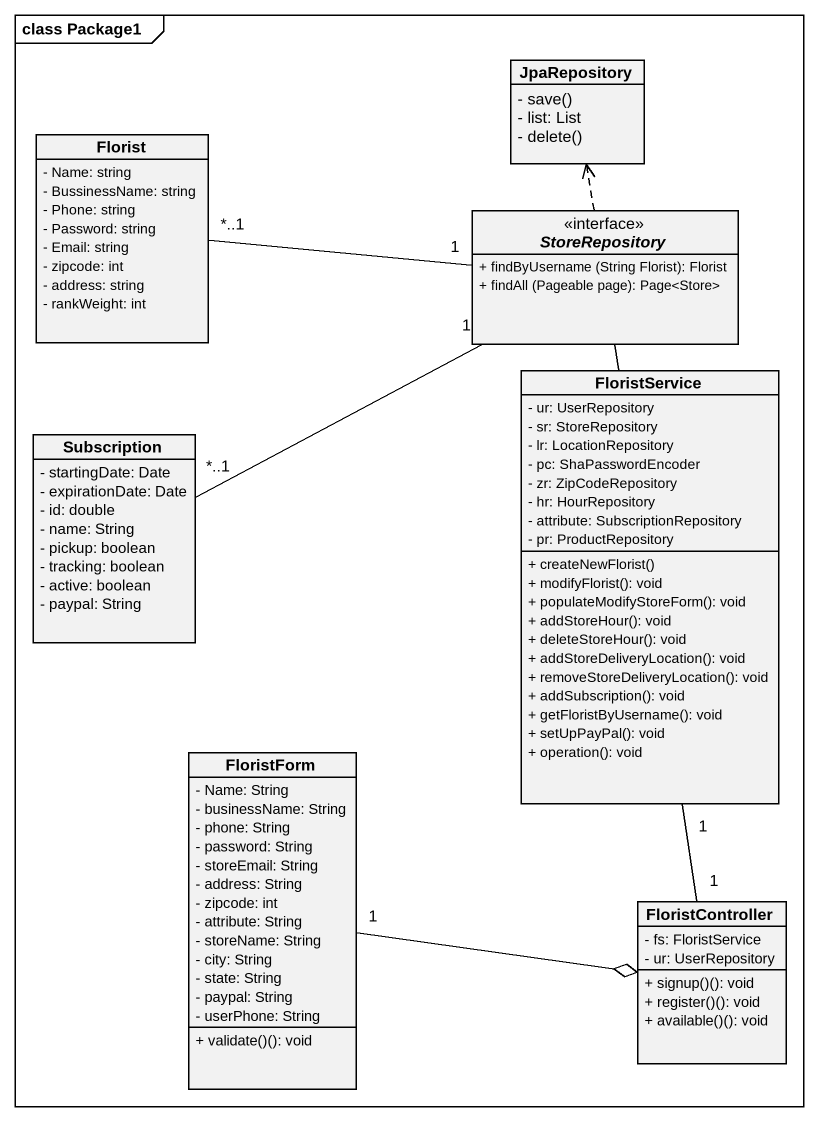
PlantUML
@startuml
mainframe class Package1
hide circle
hide empty members
skinparam classAttributeIconSize 0
class JpaRepository {
  {field} - save()
  - list: List
  {field} - delete()
}
class Florist {
  - Name: string
  - BussinessName: string
  - Phone: string
  - Password: string
  - Email: string
  - zipcode: int
  - address: string
  - rankWeight: int
}
interface StoreRepository {
  {field} + findByUsername (String Florist): Florist
  {field} + findAll (Pageable page): Page<Store>
}
class FloristService {
  - ur: UserRepository
  - sr: StoreRepository
  - lr: LocationRepository
  - pc: ShaPasswordEncoder
  - zr: ZipCodeRepository
  - hr: HourRepository
  - attribute: SubscriptionRepository
  - pr: ProductRepository
  + createNewFlorist()
  + modifyFlorist(): void
  + populateModifyStoreForm(): void
  + addStoreHour(): void
  + deleteStoreHour(): void
  + addStoreDeliveryLocation(): void
  + removeStoreDeliveryLocation(): void
  + addSubscription(): void
  + getFloristByUsername(): void
  + setUpPayPal(): void
  + operation(): void
}
class Subscription {
  - startingDate: Date
  - expirationDate: Date
  - id: double
  - name: String
  - pickup: boolean
  - tracking: boolean
  - active: boolean
  - paypal: String
}
class FloristForm {
  - Name: String
  - businessName: String
  - phone: String
  - password: String
  - storeEmail: String
  - address: String
  - zipcode: int
  - attribute: String
  - storeName: String
  - city: String
  - state: String
  - paypal: String
  - userPhone: String
  + validate()(): void
}
class FloristController {
  - fs: FloristService
  - ur: UserRepository
  + signup()(): void
  + register()(): void
  + available()(): void
}
Florist "*..1" -right- "1" StoreRepository
StoreRepository .up.> JpaRepository
StoreRepository -- FloristService
FloristService "1" -- "1" FloristController
Subscription "*..1" -right- "1" StoreRepository
FloristForm "1" -right-o FloristController
@enduml
